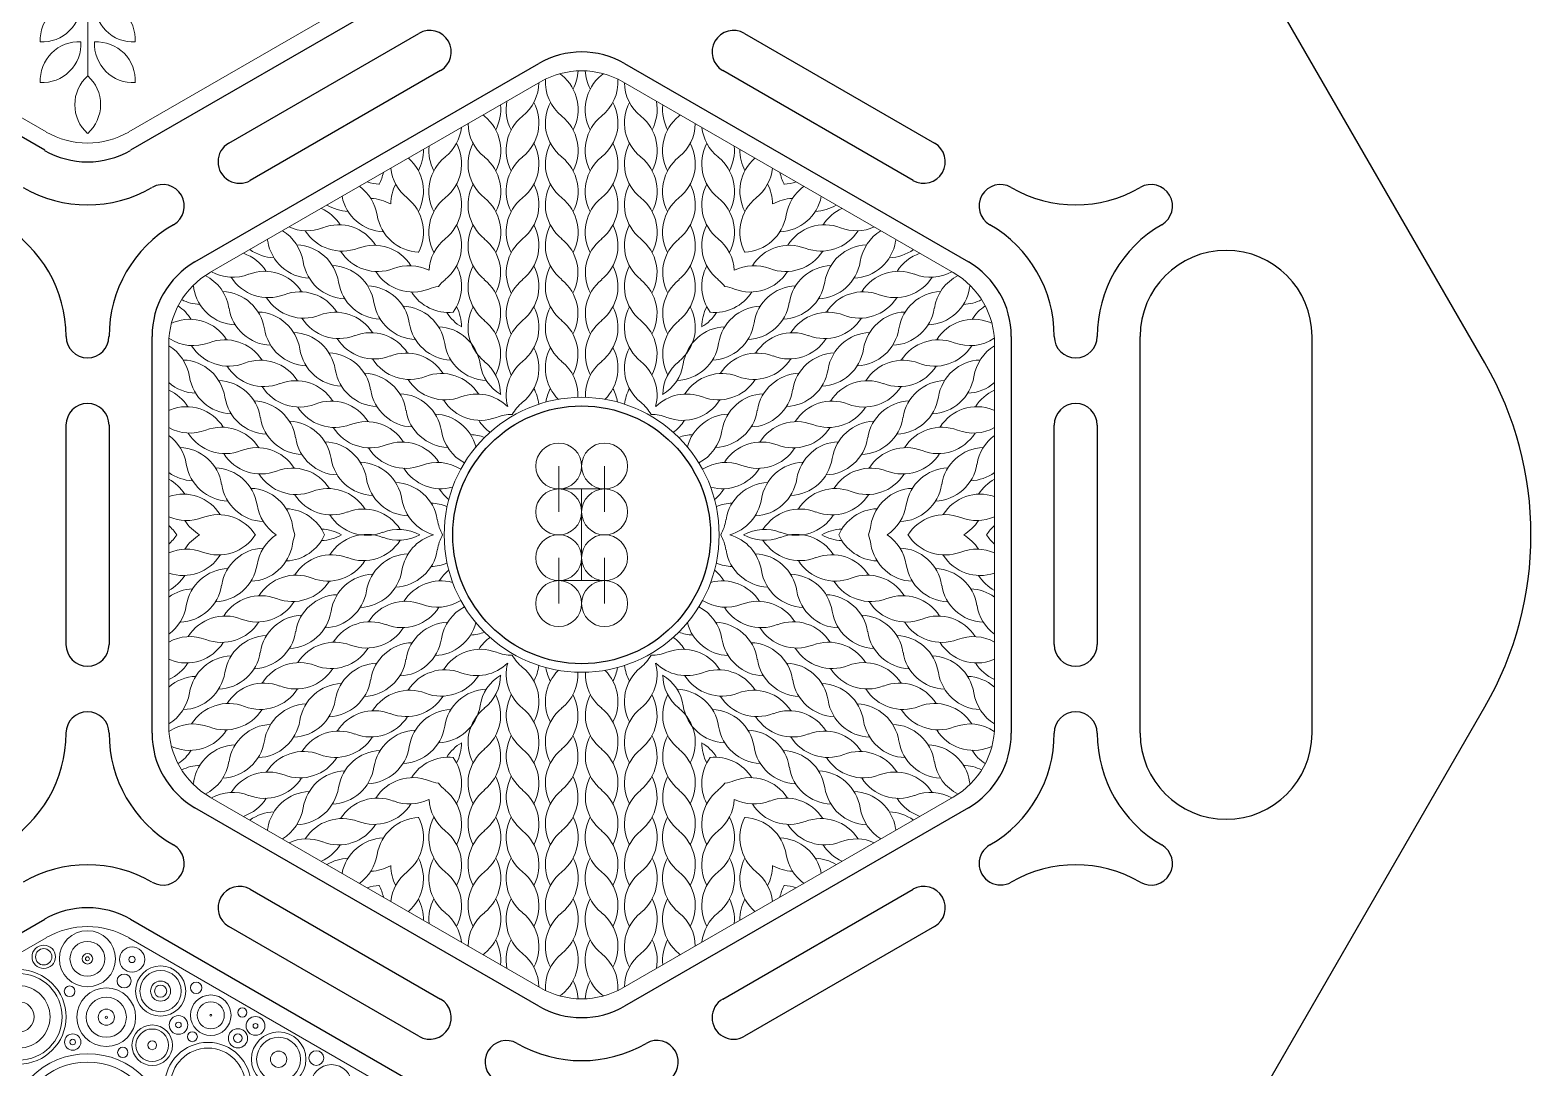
# Model space of a CAD drawing. Header units: millimetres. Extents: x -446 to 815, y -612 to 225.
# Drawn here: x 124.4 to 255.4, y -46.5 to 44.1 of the extents above; entities that cross this region are included whole.
import ezdxf

# ---------------------------------------------------------------- set-up
doc = ezdxf.new("R2010")
doc.units = ezdxf.units.MM
doc.layers.get('0').update_dxf_attribs({"color": 1, "true_color": 0xff0000})
doc.layers.add('Vector Engrave', color=5, linetype='Continuous', lineweight=0, true_color=0x0000ff)

msp = doc.modelspace()

# ---------------------------------------------------------------- linework, layer by layer
for p, q in [((251.34, 15), (138.66, 210.17)), ((125.63, 33.56), (95.63, 50.88)), ((163.12, 50.88), (133.12, 33.56)), ((141.7, 34.18), (158.3, 43.76)), ((186.7, 43.76), (203.3, 34.18)), ((138.75, 23.82), (168.75, 41.14)), ((176.25, 41.14), (206.25, 23.82)), ((160.18, 40.52), (143.57, 30.93)), ((201.43, 30.93), (184.82, 40.52)), ((135, -17.32), (135, 17.32)), ((210, 17.32), (210, -17.32)), ((221.25, -17.32), (221.25, 17.32)), ((236.25, -17.32), (236.25, 17.32)), ((127.5, -9.58), (127.5, 9.58)), ((131.25, 9.58), (131.25, -9.58)), ((213.75, -9.58), (213.75, 9.58)), ((217.5, 9.58), (217.5, -9.58)), ((138.66, -210.17), (251.34, -15)), ((168.75, -41.14), (138.75, -23.82)), ((206.25, -23.82), (176.25, -41.14)), ((143.57, -30.93), (160.18, -40.52)), ((184.82, -40.52), (201.43, -30.93)), ((125.63, -33.56), (95.63, -50.88)), ((163.12, -50.88), (133.12, -33.56)), ((158.3, -43.76), (141.7, -34.18)), ((203.3, -34.18), (186.7, -43.76))]:
    msp.add_line(p, q)
msp.add_circle((172.5, 0), 11.25)
for centre, radius, start, end in [((159.24, 42.14), 1.88, 300, 120), ((185.76, 42.14), 1.88, 60, 240), ((172.5, 34.64), 7.5, 60, 120), ((142.64, 32.56), 1.88, 120, 300), ((202.36, 32.56), 1.88, 240, 60), ((129.37, 40.05), 7.5, 240, 300), ((129.37, 40.05), 11.25, 240, 300), ((135.94, 28.69), 1.88, 300, 120), ((209.06, 28.69), 1.88, 60, 240), ((215.62, 40.05), 11.25, 240, 300), ((222.19, 28.69), 1.88, 300, 120), ((116.25, 17.32), 11.25, 0, 60), ((142.5, 17.32), 11.25, 120, 180), ((202.5, 17.32), 11.25, 0, 60), ((228.75, 17.32), 11.25, 120, 180), ((142.5, 17.32), 7.5, 120, 180), ((202.5, 17.32), 7.5, 0, 60), ((228.75, 17.32), 7.5, 0, 180), ((129.37, 17.32), 1.87, 180, 0), ((215.62, 17.32), 1.87, 180, 0), ((225.36, 0), 30, 330, 30), ((129.37, 9.58), 1.88, 0, 180), ((215.62, 9.58), 1.88, 0, 180), ((129.37, -9.58), 1.88, 180, 0), ((215.62, -9.58), 1.88, 180, 0), ((129.37, -17.32), 1.88, 0, 180), ((215.62, -17.32), 1.88, 0, 180), ((116.25, -17.32), 11.25, 300, 0), ((142.5, -17.32), 11.25, 180, 240), ((142.5, -17.32), 7.5, 180, 240), ((202.5, -17.32), 7.5, 300, 0), ((202.5, -17.32), 11.25, 300, 0), ((228.75, -17.32), 11.25, 180, 240), ((228.75, -17.32), 7.5, 180, 0), ((135.94, -28.69), 1.88, 240, 60), ((209.06, -28.69), 1.87, 120, 300), ((222.19, -28.69), 1.88, 240, 60), ((129.37, -40.05), 11.25, 60, 120), ((215.62, -40.05), 11.25, 60, 120), ((142.64, -32.56), 1.88, 60, 240), ((202.36, -32.56), 1.88, 300, 120), ((129.37, -40.05), 7.5, 60, 120), ((159.24, -42.14), 1.88, 240, 60), ((185.76, -42.14), 1.88, 120, 300), ((172.5, -34.64), 7.5, 240, 300), ((165.94, -46.01), 1.87, 60, 240), ((172.5, -34.64), 11.25, 240, 300), ((179.06, -46.01), 1.88, 300, 120)]:
    msp.add_arc(centre, radius, start, end)
at = {"layer": 'Vector Engrave'}
for p, q in [((129.39, 40.06), (129.38, 61.94)), ((96.94, 51.81), (125.77, 35.16)), ((132.98, 35.16), (161.81, 51.81)), ((168.9, 39.53), (140.06, 22.89)), ((204.94, 22.89), (176.1, 39.53)), ((136.46, 16.65), (136.46, -16.65)), ((208.54, -16.65), (208.54, 16.65)), ((170.5, 2), (170.5, 6)), ((174.5, 2), (174.5, 6)), ((170.5, 4), (174.5, 4)), ((172.5, -4), (172.5, 4)), ((170.5, -6), (170.5, -2)), ((174.5, -6), (174.5, -2)), ((170.5, -4), (174.5, -4)), ((140.06, -22.89), (168.9, -39.53)), ((176.1, -39.53), (204.94, -22.89)), ((96.94, -51.81), (125.77, -35.16)), ((132.98, -35.16), (161.81, -51.81))]:
    msp.add_line(p, q, dxfattribs=at)
for centre, radius in [((172.5, 0), 12), ((170.5, 6), 2), ((174.5, 6), 2), ((170.5, 2), 2), ((174.5, 2), 2), ((170.5, -2), 2), ((174.5, -2), 2), ((170.5, -6), 2), ((174.5, -6), 2), ((129.36, -37), 2.45), ((125.55, -36.83), 1.02), ((125.55, -36.83), 0.713), ((129.36, -37), 1.52), ((129.36, -37), 0.461), ((133.26, -37.06), 1.1), ((123.38, -42.07), 4.12), ((129.36, -37), 0.169), ((133.26, -37.06), 0.274), ((135.75, -39.82), 2.19), ((123.38, -42.07), 3.77), ((132.56, -38.94), 0.609), ((135.75, -39.82), 1.8), ((135.75, -39.82), 0.877), ((135.75, -39.82), 0.53), ((138.85, -39.53), 0.501), ((123.38, -42.07), 2.72), ((127.81, -39.84), 0.467), ((131.01, -42.1), 2.56), ((131.01, -42.1), 1.75), ((140.13, -41.93), 1.77), ((123.38, -42.07), 1.32), ((131.01, -42.1), 0.707), ((140.13, -41.93), 1.18), ((140.13, -41.93), 0.0766), ((142.88, -41.69), 0.403), ((131.01, -42.1), 0.103), ((135.02, -44.55), 1.77), ((135.02, -44.55), 1.42), ((137.31, -42.78), 0.814), ((137.31, -42.78), 0.247), ((142.5, -43.94), 0.839), ((144.03, -42.86), 0.822), ((144.03, -42.86), 0.209), ((128.08, -44.27), 0.714), ((128.08, -44.27), 0.241), ((135.02, -44.55), 0.384), ((139.88, -48.07), 3.77), ((138.52, -43.8), 0.436), ((142.5, -43.94), 0.375), ((146.05, -45.77), 2.38), ((146.05, -45.77), 1.92), ((129.37, -52.19), 6.9), ((132.45, -45.17), 0.453), ((139.88, -48.07), 3.27), ((146.05, -45.77), 0.709), ((149.34, -45.67), 0.645), ((129.37, -52.19), 6.18), ((150.66, -48.02), 1.78)]:
    msp.add_circle(centre, radius, dxfattribs=at)
for centre, radius, start, end in [((128.61, 43.21), 3.37, 86.7782, 183.1575), ((125.43, 46.39), 3.37, 266.7782, 3.1575), ((130.17, 43.21), 3.37, 356.7782, 93.1575), ((133.35, 46.39), 3.37, 176.7782, 273.1575), ((128.61, 39.66), 3.37, 86.7782, 183.1575), ((125.43, 42.84), 3.37, 266.7782, 3.1575), ((130.17, 39.65), 3.37, 356.7782, 93.1575), ((133.35, 42.83), 3.37, 176.7782, 273.1575), ((131.63, 37.54), 3.37, 131.7782, 228.1575), ((127.14, 37.55), 3.37, 311.7782, 48.1575), ((164.95, 39.52), 3.82, 308.7546, 359.0608), ((172.5, 33.29), 7.21, 60, 120), ((173.15, 39.52), 3.82, 176.3215, 231.2454), ((173.15, 43.09), 3.82, 228.1121, 231.2454), ((168.37, 37.13), 3.82, 332.1782, 51.2454), ((168.37, 40.7), 3.82, 332.1782, 356.9564), ((176.63, 40.7), 3.82, 183.0436, 207.8218), ((176.63, 37.13), 3.82, 128.7546, 207.8218), ((171.85, 43.09), 3.82, 308.7546, 311.8879), ((171.85, 39.52), 3.82, 308.7546, 3.6785), ((180.05, 39.52), 3.82, 180.9392, 231.2454), ((161.62, 37.13), 3.82, 332.1782, 5.9776), ((169.73, 37.13), 3.82, 169.1281, 207.8218), ((164.95, 35.96), 3.82, 308.7546, 27.8218), ((173.15, 35.96), 3.82, 152.1782, 231.2454), ((171.85, 35.96), 3.82, 308.7546, 27.8218), ((180.05, 35.96), 3.82, 152.1782, 231.2454), ((175.27, 37.13), 3.82, 332.1782, 10.8719), ((183.38, 37.13), 3.82, 174.0224, 207.8218), ((158.2, 35.96), 3.82, 308.7546, 353.9293), ((166.4, 35.96), 3.82, 181.0363, 231.2454), ((166.4, 39.52), 3.82, 228.8918, 231.2454), ((161.62, 33.56), 3.82, 332.1782, 51.2454), ((169.73, 33.56), 3.82, 128.7546, 207.8218), ((168.37, 33.56), 3.82, 332.1782, 51.2454), ((176.63, 33.56), 3.82, 128.7546, 207.8218), ((175.27, 33.56), 3.82, 332.1782, 51.2454), ((183.38, 33.56), 3.82, 128.7546, 207.8218), ((178.6, 39.52), 3.82, 308.7546, 311.1082), ((178.6, 35.96), 3.82, 308.7546, 358.9637), ((186.8, 35.96), 3.82, 186.0707, 231.2454), ((129.37, 41.4), 7.21, 240, 300), ((158.2, 32.39), 3.82, 308.7546, 27.8218), ((166.4, 32.39), 3.82, 152.1782, 231.2454), ((164.95, 32.39), 3.82, 308.7546, 27.8218), ((173.15, 32.39), 3.82, 152.1782, 231.2454), ((171.85, 32.39), 3.82, 308.7546, 27.8218), ((180.05, 32.39), 3.82, 152.1782, 231.2454), ((178.6, 32.39), 3.82, 308.7546, 27.8218), ((186.8, 32.39), 3.82, 152.1782, 231.2454), ((154.87, 29.99), 3.82, 332.1782, 49.0337), ((154.87, 33.56), 3.82, 332.1782, 1.1896), ((162.98, 33.56), 3.82, 174.5696, 207.8218), ((162.98, 29.99), 3.82, 128.7546, 207.8218), ((161.62, 29.99), 3.82, 332.1782, 51.2454), ((169.73, 29.99), 3.82, 128.7546, 207.8218), ((168.37, 29.99), 3.82, 332.1782, 51.2454), ((176.63, 29.99), 3.82, 128.7546, 207.8218), ((175.27, 29.99), 3.82, 332.1782, 51.2454), ((183.38, 29.99), 3.82, 128.7546, 207.8218), ((182.02, 29.99), 3.82, 332.1782, 51.2454), ((182.02, 33.56), 3.82, 332.1782, 5.4304), ((190.13, 33.56), 3.82, 178.8104, 207.8218), ((190.13, 29.99), 3.82, 130.9663, 207.8218), ((151.45, 32.39), 3.82, 332.1852, 348.4373), ((159.65, 32.39), 3.82, 185.8306, 231.2454), ((185.35, 32.39), 3.82, 308.7546, 354.1694), ((193.55, 32.39), 3.82, 191.5627, 207.8148), ((150.87, 27.32), 3.82, 8.7546, 54.1694), ((154.98, 34.43), 3.82, 251.5627, 267.8148), ((151.45, 28.82), 3.82, 27.5472, 27.8218), ((158.06, 32.64), 3.82, 212.1782, 212.4528), ((159.65, 28.82), 3.82, 152.1782, 179.194), ((158.2, 28.82), 3.82, 308.7546, 27.8218), ((166.4, 28.82), 3.82, 152.1782, 231.2454), ((164.95, 28.82), 3.82, 308.7546, 27.8218), ((173.15, 28.82), 3.82, 152.1782, 231.2454), ((171.85, 28.82), 3.82, 308.7546, 27.8218), ((180.05, 28.82), 3.82, 152.1782, 231.2454), ((178.6, 28.82), 3.82, 308.7546, 27.8218), ((186.8, 28.82), 3.82, 152.1782, 231.2454), ((185.35, 28.82), 3.82, 0.806, 27.8218), ((193.55, 28.82), 3.82, 152.1782, 152.4528), ((186.94, 32.64), 3.82, 327.5472, 327.8218), ((190.02, 34.43), 3.82, 272.1852, 288.4373), ((194.13, 27.32), 3.82, 125.8306, 171.2454), ((155.34, 30.27), 3.82, 190.9663, 267.8218), ((153.96, 25.54), 3.82, 60.806, 87.8218), ((154.87, 26.43), 3.82, 332.1782, 51.2454), ((162.98, 26.43), 3.82, 128.7546, 207.8218), ((161.62, 26.43), 3.82, 332.1782, 51.2454), ((169.73, 26.43), 3.82, 128.7546, 207.8218), ((168.37, 26.43), 3.82, 332.1782, 51.2454), ((176.63, 26.43), 3.82, 128.7546, 207.8218), ((175.27, 26.43), 3.82, 332.1782, 51.2454), ((183.38, 26.43), 3.82, 128.7546, 207.8218), ((182.02, 26.43), 3.82, 332.1782, 51.2454), ((190.13, 26.43), 3.82, 128.7546, 207.8218), ((191.04, 25.54), 3.82, 92.1782, 119.194), ((189.66, 30.27), 3.82, 272.1782, 349.0337), ((148.19, 25.02), 3.82, 32.1782, 65.4304), ((152.25, 32.05), 3.82, 238.8104, 267.8218), ((158.43, 28.49), 3.82, 188.7546, 267.8218), ((186.57, 28.49), 3.82, 272.1782, 351.2454), ((192.75, 32.05), 3.82, 272.1782, 301.1896), ((196.81, 25.02), 3.82, 114.5696, 147.8218), ((144.41, 23.26), 3.82, 8.7546, 58.9637), ((148.51, 30.36), 3.82, 246.0707, 291.2454), ((151.6, 28.58), 3.82, 212.1782, 291.2454), ((151.28, 23.24), 3.82, 32.1782, 111.2454), ((158.2, 25.26), 3.82, 308.7546, 27.8218), ((166.4, 25.26), 3.82, 152.1782, 231.2454), ((164.95, 25.26), 3.82, 308.7546, 27.8218), ((173.15, 25.26), 3.82, 152.1782, 231.2454), ((171.85, 25.26), 3.82, 308.7546, 27.8218), ((180.05, 25.26), 3.82, 152.1782, 231.2454), ((178.6, 25.26), 3.82, 308.7546, 27.8218), ((186.8, 25.26), 3.82, 152.1782, 231.2454), ((193.72, 23.24), 3.82, 68.7546, 147.8218), ((193.4, 28.58), 3.82, 248.7546, 327.8218), ((196.49, 30.36), 3.82, 248.7546, 293.9293), ((200.59, 23.26), 3.82, 121.0363, 171.2454), ((145.79, 27.99), 3.82, 234.0224, 267.8218), ((141.32, 25.04), 3.82, 8.7546, 11.1082), ((148.88, 26.21), 3.82, 188.7546, 267.8218), ((147.5, 21.48), 3.82, 8.7546, 87.8218), ((154.37, 21.45), 3.82, 32.1782, 111.2454), ((162.99, 22.86), 3.82, 128.7546, 176.5611), ((161.61, 22.86), 3.82, 332.1782, 51.2454), ((169.74, 22.86), 3.82, 128.7546, 207.8218), ((168.36, 22.86), 3.82, 332.1782, 51.2454), ((176.64, 22.86), 3.82, 128.7546, 207.8218), ((175.26, 22.86), 3.82, 332.1782, 51.2454), ((183.39, 22.86), 3.82, 128.7546, 207.8218), ((182.01, 22.86), 3.82, 3.4389, 51.2454), ((190.63, 21.45), 3.82, 68.7546, 147.8218), ((197.5, 21.48), 3.82, 92.1782, 171.2454), ((196.12, 26.21), 3.82, 272.1782, 351.2454), ((199.21, 27.99), 3.82, 272.1782, 305.9776), ((203.68, 25.04), 3.82, 168.8918, 171.2454), ((141.73, 20.96), 3.82, 32.1782, 70.8719), ((151.97, 24.42), 3.82, 188.7546, 267.8218), ((154.69, 26.8), 3.82, 212.1782, 291.2454), ((190.31, 26.8), 3.82, 248.7546, 327.8218), ((193.03, 24.42), 3.82, 272.1782, 351.2454), ((203.27, 20.96), 3.82, 109.1281, 147.8218), ((143.67, 16.65), 7.21, 120, 180), ((137.94, 19.2), 3.82, 8.7546, 63.6785), ((142.05, 26.3), 3.82, 240.9392, 291.2454), ((145.14, 24.52), 3.82, 212.1782, 291.2454), ((144.82, 19.18), 3.82, 32.1782, 111.2454), ((150.59, 19.69), 3.82, 8.7546, 87.8218), ((157.78, 25.01), 3.82, 212.1782, 291.2454), ((157.46, 19.67), 3.82, 63.4389, 111.2454), ((162.99, 19.29), 3.82, 128.7546, 141.5953), ((158.2, 21.69), 3.82, 323.7523, 27.8218), ((166.4, 21.69), 3.82, 152.1782, 231.2454), ((161.61, 19.29), 3.82, 332.1782, 51.2454), ((169.74, 19.29), 3.82, 128.7546, 207.8218), ((164.95, 21.69), 3.82, 308.7546, 27.8218), ((173.15, 21.69), 3.82, 152.1782, 231.2454), ((168.36, 19.29), 3.82, 332.1782, 51.2454), ((176.64, 19.29), 3.82, 128.7546, 207.8218), ((171.85, 21.69), 3.82, 308.7546, 27.8218), ((180.05, 21.69), 3.82, 152.1782, 231.2454), ((175.26, 19.29), 3.82, 332.1782, 51.2454), ((183.39, 19.29), 3.82, 128.7546, 207.8218), ((178.6, 21.69), 3.82, 308.7546, 27.8218), ((186.8, 21.69), 3.82, 152.1782, 216.2477), ((182.01, 19.29), 3.82, 38.4047, 51.2454), ((187.54, 19.67), 3.82, 68.7546, 116.5611), ((187.22, 25.01), 3.82, 248.7546, 327.8218), ((194.41, 19.69), 3.82, 92.1782, 171.2454), ((200.18, 19.18), 3.82, 68.7546, 147.8218), ((199.86, 24.52), 3.82, 248.7546, 327.8218), ((202.95, 26.3), 3.82, 248.7546, 299.0608), ((207.06, 19.2), 3.82, 116.3215, 171.2454), ((201.33, 16.65), 7.21, 0, 60), ((134.86, 20.98), 3.82, 8.7546, 11.8879), ((142.41, 22.14), 3.82, 188.7546, 267.8218), ((141.03, 17.41), 3.82, 8.7546, 87.8218), ((147.91, 17.39), 3.82, 32.1782, 111.2454), ((155.06, 22.64), 3.82, 188.7546, 267.8218), ((153.68, 17.91), 3.82, 8.7546, 87.8218), ((160.87, 23.23), 3.82, 212.1782, 276.2477), ((160.55, 17.89), 3.82, 98.4047, 111.2454), ((184.13, 23.23), 3.82, 263.7523, 327.8218), ((184.45, 17.89), 3.82, 68.7546, 81.5953), ((191.32, 17.91), 3.82, 92.1782, 171.2454), ((189.94, 22.64), 3.82, 272.1782, 351.2454), ((197.09, 17.39), 3.82, 68.7546, 147.8218), ((203.97, 17.41), 3.82, 92.1782, 171.2454), ((202.59, 22.14), 3.82, 272.1782, 351.2454), ((210.14, 20.98), 3.82, 168.1121, 171.2454), ((135.19, 16.77), 3.82, 32.1782, 56.9564), ((139.32, 23.93), 3.82, 243.0436, 267.8218), ((145.5, 20.36), 3.82, 188.7546, 267.8218), ((148.23, 22.73), 3.82, 212.1782, 291.2454), ((158.15, 20.86), 3.82, 188.7546, 267.8218), ((156.77, 16.13), 3.82, 8.7546, 87.8218), ((158.2, 18.12), 3.82, 0.3669, 27.8218), ((166.4, 18.12), 3.82, 152.1782, 231.2454), ((164.95, 18.12), 3.82, 308.7546, 27.8218), ((173.15, 18.12), 3.82, 152.1782, 231.2454), ((171.85, 18.12), 3.82, 308.7546, 27.8218), ((180.05, 18.12), 3.82, 152.1782, 231.2454), ((178.6, 18.12), 3.82, 308.7546, 27.8218), ((186.8, 18.12), 3.82, 152.1782, 179.6331), ((188.23, 16.13), 3.82, 92.1782, 171.2454), ((186.85, 20.86), 3.82, 272.1782, 351.2454), ((196.77, 22.73), 3.82, 248.7546, 327.8218), ((199.5, 20.36), 3.82, 272.1782, 351.2454), ((205.68, 23.93), 3.82, 272.1782, 296.9564), ((209.81, 16.77), 3.82, 123.0436, 147.8218), ((135.51, 22.11), 3.82, 288.1121, 291.2454), ((138.28, 14.99), 3.82, 32.1782, 111.2454), ((144.12, 15.63), 3.82, 8.7546, 87.8218), ((151.31, 20.95), 3.82, 212.1782, 291.2454), ((151, 15.61), 3.82, 32.1782, 111.2454), ((161.23, 19.07), 3.82, 188.7546, 267.8218), ((163.96, 21.44), 3.82, 212.1782, 239.6331), ((161.61, 15.73), 3.82, 332.1782, 51.2454), ((169.74, 15.73), 3.82, 128.7546, 207.8218), ((168.36, 15.73), 3.82, 332.1782, 51.2454), ((176.64, 15.73), 3.82, 128.7546, 207.8218), ((175.26, 15.73), 3.82, 332.1782, 51.2454), ((183.39, 15.73), 3.82, 128.7546, 207.8218), ((181.04, 21.44), 3.82, 300.3669, 327.8218), ((183.77, 19.07), 3.82, 272.1782, 351.2454), ((194, 15.61), 3.82, 68.7546, 147.8218), ((193.69, 20.95), 3.82, 248.7546, 327.8218), ((200.88, 15.63), 3.82, 92.1782, 171.2454), ((206.72, 14.99), 3.82, 68.7546, 147.8218), ((209.49, 22.11), 3.82, 248.7546, 251.8879), ((138.6, 20.33), 3.82, 236.3215, 291.2454), ((148.59, 18.58), 3.82, 188.7546, 267.8218), ((147.21, 13.85), 3.82, 8.7546, 87.8218), ((154.4, 19.17), 3.82, 212.1782, 291.2454), ((154.08, 13.82), 3.82, 32.1782, 111.2454), ((159.86, 14.34), 3.82, 8.7546, 87.8218), ((185.14, 14.34), 3.82, 92.1782, 171.2454), ((190.92, 13.82), 3.82, 68.7546, 147.8218), ((190.6, 19.17), 3.82, 248.7546, 327.8218), ((197.79, 13.85), 3.82, 92.1782, 171.2454), ((196.41, 18.58), 3.82, 272.1782, 351.2454), ((206.4, 20.33), 3.82, 248.7546, 303.6785), ((134.49, 13.22), 3.82, 8.7546, 59.0608), ((141.69, 18.54), 3.82, 212.1782, 291.2454), ((141.37, 13.2), 3.82, 32.1782, 111.2454), ((151.68, 16.79), 3.82, 188.7546, 267.8218), ((150.3, 12.06), 3.82, 8.7546, 87.8218), ((157.17, 12.04), 3.82, 32.1782, 111.2454), ((164.32, 17.29), 3.82, 188.7546, 267.8218), ((164.95, 14.55), 3.82, 308.7546, 27.8218), ((173.15, 14.55), 3.82, 152.1782, 225.5015), ((171.85, 14.55), 3.82, 314.4985, 27.8218), ((180.05, 14.55), 3.82, 152.1782, 231.2454), ((180.68, 17.29), 3.82, 272.1782, 351.2454), ((187.83, 12.04), 3.82, 68.7546, 147.8218), ((194.7, 12.06), 3.82, 92.1782, 171.2454), ((193.32, 16.79), 3.82, 272.1782, 351.2454), ((203.63, 13.2), 3.82, 68.7546, 147.8218), ((203.31, 18.54), 3.82, 248.7546, 327.8218), ((210.51, 13.22), 3.82, 120.9392, 171.2454), ((137.58, 11.44), 3.82, 8.7546, 87.8218), ((144.78, 16.76), 3.82, 212.1782, 291.2454), ((144.46, 11.42), 3.82, 32.1782, 111.2454), ((154.77, 15.01), 3.82, 188.7546, 267.8218), ((157.49, 17.38), 3.82, 212.1782, 291.2454), ((167.41, 15.51), 3.82, 188.7546, 238.8193), ((161.61, 12.16), 3.82, 1.1807, 51.2454), ((169.74, 12.16), 3.82, 128.7546, 194.6547), ((168.36, 12.16), 3.82, 357.5616, 51.2454), ((176.64, 12.16), 3.82, 128.7546, 182.4384), ((175.26, 12.16), 3.82, 345.3453, 51.2454), ((183.39, 12.16), 3.82, 128.7546, 178.8193), ((177.59, 15.51), 3.82, 301.1807, 351.2454), ((187.51, 17.38), 3.82, 248.7546, 327.8218), ((190.23, 15.01), 3.82, 272.1782, 351.2454), ((200.54, 11.42), 3.82, 68.7546, 147.8218), ((200.22, 16.76), 3.82, 248.7546, 327.8218), ((207.42, 11.44), 3.82, 92.1782, 171.2454), ((138.96, 16.17), 3.82, 229.1281, 267.8218), ((142.05, 14.38), 3.82, 188.7546, 267.8218), ((140.67, 9.66), 3.82, 8.7546, 87.8218), ((147.55, 9.63), 3.82, 32.1782, 111.2454), ((153.39, 10.28), 3.82, 8.7546, 87.8218), ((160.58, 15.6), 3.82, 212.1782, 291.2454), ((160.26, 10.26), 3.82, 32.1782, 111.2454), ((184.74, 10.26), 3.82, 68.7546, 147.8218), ((184.42, 15.6), 3.82, 248.7546, 327.8218), ((191.61, 10.28), 3.82, 92.1782, 171.2454), ((197.45, 9.63), 3.82, 68.7546, 147.8218), ((204.33, 9.66), 3.82, 92.1782, 171.2454), ((202.95, 14.38), 3.82, 272.1782, 351.2454), ((206.04, 16.17), 3.82, 272.1782, 310.8719), ((134.9, 9.14), 3.82, 32.1782, 65.9776), ((145.14, 12.6), 3.82, 188.7546, 267.8218), ((147.86, 14.97), 3.82, 212.1782, 291.2454), ((157.86, 13.23), 3.82, 188.7546, 267.8218), ((156.48, 8.5), 3.82, 8.7546, 87.8218), ((163.35, 8.47), 3.82, 45.3453, 111.2454), ((164.95, 10.99), 3.82, 6.2106, 27.8218), ((173.15, 10.99), 3.82, 152.1782, 170.9881), ((171.85, 10.99), 3.82, 9.0119, 27.8218), ((180.05, 10.99), 3.82, 152.1782, 173.7894), ((181.65, 8.47), 3.82, 68.7546, 134.6547), ((188.52, 8.5), 3.82, 92.1782, 171.2454), ((187.14, 13.23), 3.82, 272.1782, 351.2454), ((197.14, 14.97), 3.82, 248.7546, 327.8218), ((199.86, 12.6), 3.82, 272.1782, 351.2454), ((210.1, 9.14), 3.82, 114.0224, 147.8218), ((135.22, 14.48), 3.82, 288.8918, 291.2454), ((137.99, 7.36), 3.82, 32.1782, 111.2454), ((143.76, 7.87), 3.82, 8.7546, 87.8218), ((150.95, 13.19), 3.82, 212.1782, 291.2454), ((150.63, 7.85), 3.82, 32.1782, 111.2454), ((160.95, 11.45), 3.82, 188.7546, 267.8218), ((159.57, 6.72), 3.82, 14.4985, 87.8218), ((163.67, 13.81), 3.82, 212.1782, 291.2454), ((166.44, 6.69), 3.82, 90.1373, 111.2454), ((169.74, 8.59), 3.82, 128.7546, 149.8627), ((175.26, 8.59), 3.82, 30.1373, 51.2454), ((178.56, 6.69), 3.82, 68.7546, 89.8627), ((181.33, 13.81), 3.82, 248.7546, 327.8218), ((185.43, 6.72), 3.82, 92.1782, 165.5015), ((184.05, 11.45), 3.82, 272.1782, 351.2454), ((194.37, 7.85), 3.82, 68.7546, 147.8218), ((194.05, 13.19), 3.82, 248.7546, 327.8218), ((201.24, 7.87), 3.82, 92.1782, 171.2454), ((207.01, 7.36), 3.82, 68.7546, 147.8218), ((209.78, 14.48), 3.82, 248.7546, 251.1082), ((138.31, 12.7), 3.82, 241.0363, 291.2454), ((141.08, 5.57), 3.82, 32.1782, 111.2454), ((148.23, 10.82), 3.82, 188.7546, 267.8218), ((146.85, 6.09), 3.82, 8.7546, 87.8218), ((154.04, 11.41), 3.82, 212.1782, 291.2454), ((153.72, 6.06), 3.82, 32.1782, 111.2454), ((166.76, 12.03), 3.82, 212.1782, 233.7894), ((178.24, 12.03), 3.82, 306.2106, 327.8218), ((191.28, 6.06), 3.82, 68.7546, 147.8218), ((190.96, 11.41), 3.82, 248.7546, 327.8218), ((198.15, 6.09), 3.82, 92.1782, 171.2454), ((196.77, 10.82), 3.82, 272.1782, 351.2454), ((203.92, 5.57), 3.82, 68.7546, 147.8218), ((206.69, 12.7), 3.82, 248.7546, 298.9637), ((134.21, 5.59), 3.82, 8.7546, 53.9293), ((141.4, 10.91), 3.82, 212.1782, 291.2454), ((151.32, 9.04), 3.82, 188.7546, 267.8218), ((149.94, 4.31), 3.82, 8.7546, 87.8218), ((156.81, 4.28), 3.82, 32.1782, 111.2454), ((164.04, 9.66), 3.82, 188.7546, 242.4384), ((162.66, 4.93), 3.82, 69.0119, 87.8218), ((182.34, 4.93), 3.82, 92.1782, 110.9881), ((180.96, 9.66), 3.82, 297.5616, 351.2454), ((188.19, 4.28), 3.82, 68.7546, 147.8218), ((195.06, 4.31), 3.82, 92.1782, 171.2454), ((193.68, 9.04), 3.82, 272.1782, 351.2454), ((203.6, 10.91), 3.82, 248.7546, 327.8218), ((210.79, 5.59), 3.82, 126.0707, 171.2454), ((137.3, 3.81), 3.82, 8.7546, 87.8218), ((144.49, 9.13), 3.82, 212.1782, 291.2454), ((144.17, 3.79), 3.82, 32.1782, 111.2454), ((154.41, 7.25), 3.82, 188.7546, 267.8218), ((157.13, 9.62), 3.82, 212.1782, 291.2454), ((187.87, 9.62), 3.82, 248.7546, 327.8218), ((190.59, 7.25), 3.82, 272.1782, 351.2454), ((200.83, 3.79), 3.82, 68.7546, 147.8218), ((200.51, 9.13), 3.82, 248.7546, 327.8218), ((207.7, 3.81), 3.82, 92.1782, 171.2454), ((138.68, 8.54), 3.82, 234.5696, 267.8218), ((141.77, 6.76), 3.82, 188.7546, 267.8218), ((140.39, 2.03), 3.82, 8.7546, 87.8218), ((147.58, 7.34), 3.82, 212.1782, 291.2454), ((147.26, 2), 3.82, 32.1782, 111.2454), ((153.03, 2.52), 3.82, 8.7546, 87.8218), ((160.22, 7.84), 3.82, 212.1782, 285.5015), ((159.9, 2.5), 3.82, 57.5616, 111.2454), ((185.1, 2.5), 3.82, 68.7546, 122.4384), ((184.78, 7.84), 3.82, 254.4985, 327.8218), ((191.97, 2.52), 3.82, 92.1782, 171.2454), ((197.74, 2), 3.82, 68.7546, 147.8218), ((197.42, 7.34), 3.82, 248.7546, 327.8218), ((204.61, 2.03), 3.82, 92.1782, 171.2454), ((203.23, 6.76), 3.82, 272.1782, 351.2454), ((206.32, 8.54), 3.82, 272.1782, 305.4304), ((134.62, 1.51), 3.82, 32.1782, 61.1896), ((144.86, 4.97), 3.82, 188.7546, 267.8218), ((143.48, 0.24), 3.82, 8.7546, 87.8218), ((150.35, 0.22), 3.82, 32.1782, 111.2454), ((157.5, 5.47), 3.82, 188.7546, 267.8218), ((156.12, 0.74), 3.82, 8.7546, 87.8218), ((163.31, 6.05), 3.82, 212.1782, 230.9881), ((181.69, 6.05), 3.82, 309.0119, 327.8218), ((188.88, 0.74), 3.82, 92.1782, 171.2454), ((187.5, 5.47), 3.82, 272.1782, 351.2454), ((194.65, 0.22), 3.82, 68.7546, 147.8218), ((201.52, 0.24), 3.82, 92.1782, 171.2454), ((200.14, 4.97), 3.82, 272.1782, 351.2454), ((210.38, 1.51), 3.82, 118.8104, 147.8218), ((137.71, -0.27), 3.82, 32.1782, 109.0337), ((150.67, 5.56), 3.82, 212.1782, 291.2454), ((160.59, 3.69), 3.82, 188.7546, 254.6547), ((159.21, -1.04), 3.82, 66.2106, 87.8218), ((185.79, -1.04), 3.82, 92.1782, 113.7894), ((184.41, 3.69), 3.82, 285.3453, 351.2454), ((194.33, 5.56), 3.82, 248.7546, 327.8218), ((207.29, -0.27), 3.82, 70.9663, 147.8218), ((138.03, 5.07), 3.82, 245.8306, 291.2454), ((140.8, -2.06), 3.82, 32.1782, 111.2454), ((147.95, 3.19), 3.82, 188.7546, 236.5611), ((146.57, -1.54), 3.82, 23.7523, 87.8218), ((153.76, 3.78), 3.82, 212.1782, 291.2454), ((153.44, -1.57), 3.82, 32.1782, 111.2454), ((163.68, 1.9), 3.82, 188.7546, 209.8627), ((181.32, 1.9), 3.82, 330.1373, 351.2454), ((191.56, -1.57), 3.82, 68.7546, 147.8218), ((191.24, 3.78), 3.82, 248.7546, 327.8218), ((198.43, -1.54), 3.82, 92.1782, 156.2477), ((197.05, 3.19), 3.82, 303.4389, 351.2454), ((204.2, -2.06), 3.82, 68.7546, 147.8218), ((206.97, 5.07), 3.82, 248.7546, 294.1694), ((133.92, -2.04), 3.82, 32.1852, 48.4373), ((133.92, 2.04), 3.82, 311.5627, 327.8148), ((137.01, -3.82), 3.82, 87.5472, 87.8218), ((137.01, 3.82), 3.82, 272.1782, 272.4528), ((141.11, 3.28), 3.82, 212.1782, 239.194), ((141.11, -3.28), 3.82, 120.806, 147.8218), ((140.8, 2.06), 3.82, 248.7546, 327.8218), ((147.95, -3.19), 3.82, 123.4389, 171.2454), ((146.57, 1.54), 3.82, 272.1782, 336.2477), ((151.03, 1.41), 3.82, 188.7546, 201.5953), ((151.03, -1.41), 3.82, 158.4047, 171.2454), ((149.66, -3.32), 3.82, 60.3669, 87.8218), ((149.66, 3.32), 3.82, 272.1782, 299.6331), ((153.76, -3.78), 3.82, 68.7546, 147.8218), ((156.53, -3.35), 3.82, 61.1807, 111.2454), ((156.53, 3.35), 3.82, 248.7546, 298.8193), ((160.59, -3.69), 3.82, 105.3453, 171.2454), ((163.68, -1.9), 3.82, 150.1373, 171.2454), ((188.47, -3.35), 3.82, 68.7546, 118.8193), ((191.24, -3.78), 3.82, 32.1782, 111.2454), ((195.34, -3.32), 3.82, 92.1782, 119.6331), ((193.97, 1.41), 3.82, 338.4047, 351.2454), ((204.2, 2.06), 3.82, 212.1782, 291.2454), ((203.89, 3.28), 3.82, 300.806, 327.8218), ((207.99, -3.82), 3.82, 92.1782, 92.4528), ((211.08, -2.04), 3.82, 131.5627, 147.8148), ((211.08, 2.04), 3.82, 212.1852, 228.4373), ((138.03, -5.07), 3.82, 68.7546, 114.1694), ((144.86, -4.97), 3.82, 92.1782, 171.2454), ((143.48, -0.24), 3.82, 272.1782, 351.2454), ((153.44, 1.57), 3.82, 248.7546, 327.8218), ((181.32, -1.9), 3.82, 8.7546, 29.8627), ((184.41, -3.69), 3.82, 8.7546, 74.6547), ((188.47, 3.35), 3.82, 241.1807, 291.2454), ((191.56, 1.57), 3.82, 212.1782, 291.2454), ((195.34, 3.32), 3.82, 240.3669, 267.8218), ((198.43, 1.54), 3.82, 203.7523, 267.8218), ((193.97, -1.41), 3.82, 8.7546, 21.5953), ((201.52, -0.24), 3.82, 188.7546, 267.8218), ((197.05, -3.19), 3.82, 8.7546, 56.5611), ((200.14, -4.97), 3.82, 8.7546, 87.8218), ((206.97, -5.07), 3.82, 65.8306, 111.2454), ((203.89, -3.28), 3.82, 32.1782, 59.194), ((207.99, 3.82), 3.82, 267.5472, 267.8218), ((137.71, 0.27), 3.82, 250.9663, 327.8218), ((140.39, -2.03), 3.82, 272.1782, 351.2454), ((150.67, -5.56), 3.82, 68.7546, 147.8218), ((150.35, -0.22), 3.82, 248.7546, 327.8218), ((157.5, -5.47), 3.82, 92.1782, 171.2454), ((156.12, -0.74), 3.82, 272.1782, 351.2454), ((159.21, 1.04), 3.82, 272.1782, 293.7894), ((185.79, 1.04), 3.82, 246.2106, 267.8218), ((188.88, -0.74), 3.82, 188.7546, 267.8218), ((187.5, -5.47), 3.82, 8.7546, 87.8218), ((194.65, -0.22), 3.82, 212.1782, 291.2454), ((194.33, -5.56), 3.82, 32.1782, 111.2454), ((204.61, -2.03), 3.82, 188.7546, 267.8218), ((207.29, 0.27), 3.82, 212.1782, 289.0337), ((134.62, -1.51), 3.82, 298.8104, 327.8218), ((141.77, -6.76), 3.82, 92.1782, 171.2454), ((147.58, -7.34), 3.82, 68.7546, 147.8218), ((154.41, -7.25), 3.82, 92.1782, 171.2454), ((153.03, -2.52), 3.82, 272.1782, 351.2454), ((163.31, -6.05), 3.82, 129.0119, 147.8218), ((181.69, -6.05), 3.82, 32.1782, 50.9881), ((191.97, -2.52), 3.82, 188.7546, 267.8218), ((190.59, -7.25), 3.82, 8.7546, 87.8218), ((197.42, -7.34), 3.82, 32.1782, 111.2454), ((203.23, -6.76), 3.82, 8.7546, 87.8218), ((210.38, -1.51), 3.82, 212.1782, 241.1896), ((138.68, -8.54), 3.82, 92.1782, 125.4304), ((137.3, -3.81), 3.82, 272.1782, 351.2454), ((147.26, -2), 3.82, 248.7546, 327.8218), ((151.32, -9.04), 3.82, 92.1782, 171.2454), ((149.94, -4.31), 3.82, 272.1782, 351.2454), ((160.22, -7.84), 3.82, 74.4985, 147.8218), ((184.78, -7.84), 3.82, 32.1782, 105.5015), ((195.06, -4.31), 3.82, 188.7546, 267.8218), ((193.68, -9.04), 3.82, 8.7546, 87.8218), ((197.74, -2), 3.82, 212.1782, 291.2454), ((207.7, -3.81), 3.82, 188.7546, 267.8218), ((206.32, -8.54), 3.82, 54.5696, 87.8218), ((134.21, -5.59), 3.82, 306.0707, 351.2454), ((144.49, -9.13), 3.82, 68.7546, 147.8218), ((144.17, -3.79), 3.82, 248.7546, 327.8218), ((157.13, -9.62), 3.82, 68.7546, 147.8218), ((156.81, -4.28), 3.82, 248.7546, 327.8218), ((159.9, -2.5), 3.82, 248.7546, 302.4384), ((164.04, -9.66), 3.82, 117.5616, 171.2454), ((180.96, -9.66), 3.82, 8.7546, 62.4384), ((185.1, -2.5), 3.82, 237.5616, 291.2454), ((188.19, -4.28), 3.82, 212.1782, 291.2454), ((187.87, -9.62), 3.82, 32.1782, 111.2454), ((200.83, -3.79), 3.82, 212.1782, 291.2454), ((200.51, -9.13), 3.82, 32.1782, 111.2454), ((210.79, -5.59), 3.82, 188.7546, 233.9293), ((141.4, -10.91), 3.82, 68.7546, 147.8218), ((141.08, -5.57), 3.82, 248.7546, 327.8218), ((148.23, -10.82), 3.82, 92.1782, 171.2454), ((146.85, -6.09), 3.82, 272.1782, 351.2454), ((154.04, -11.41), 3.82, 68.7546, 147.8218), ((160.95, -11.45), 3.82, 92.1782, 171.2454), ((159.57, -6.72), 3.82, 272.1782, 345.5015), ((185.43, -6.72), 3.82, 194.4985, 267.8218), ((184.05, -11.45), 3.82, 8.7546, 87.8218), ((190.96, -11.41), 3.82, 32.1782, 111.2454), ((198.15, -6.09), 3.82, 188.7546, 267.8218), ((196.77, -10.82), 3.82, 8.7546, 87.8218), ((203.92, -5.57), 3.82, 212.1782, 291.2454), ((203.6, -10.91), 3.82, 32.1782, 111.2454), ((138.31, -12.7), 3.82, 68.7546, 118.9637), ((145.14, -12.6), 3.82, 92.1782, 171.2454), ((143.76, -7.87), 3.82, 272.1782, 351.2454), ((153.72, -6.06), 3.82, 248.7546, 327.8218), ((156.48, -8.5), 3.82, 272.1782, 351.2454), ((162.66, -4.93), 3.82, 272.1782, 290.9881), ((166.76, -12.03), 3.82, 126.2106, 147.8218), ((178.24, -12.03), 3.82, 32.1782, 53.7894), ((182.34, -4.93), 3.82, 249.0119, 267.8218), ((188.52, -8.5), 3.82, 188.7546, 267.8218), ((191.28, -6.06), 3.82, 212.1782, 291.2454), ((201.24, -7.87), 3.82, 188.7546, 267.8218), ((199.86, -12.6), 3.82, 8.7546, 87.8218), ((206.69, -12.7), 3.82, 61.0363, 111.2454), ((137.99, -7.36), 3.82, 248.7546, 327.8218), ((140.67, -9.66), 3.82, 272.1782, 351.2454), ((150.95, -13.19), 3.82, 68.7546, 147.8218), ((150.63, -7.85), 3.82, 248.7546, 327.8218), ((157.86, -13.23), 3.82, 92.1782, 171.2454), ((163.67, -13.81), 3.82, 68.7546, 147.8218), ((166.44, -6.69), 3.82, 248.7546, 269.8627), ((178.56, -6.69), 3.82, 270.1373, 291.2454), ((181.33, -13.81), 3.82, 32.1782, 111.2454), ((187.14, -13.23), 3.82, 8.7546, 87.8218), ((194.37, -7.85), 3.82, 212.1782, 291.2454), ((194.05, -13.19), 3.82, 32.1782, 111.2454), ((204.33, -9.66), 3.82, 188.7546, 267.8218), ((207.01, -7.36), 3.82, 212.1782, 291.2454), ((135.22, -14.48), 3.82, 68.7546, 71.1082), ((134.9, -9.14), 3.82, 294.0224, 327.8218), ((142.05, -14.38), 3.82, 92.1782, 171.2454), ((147.86, -14.97), 3.82, 68.7546, 147.8218), ((147.55, -9.63), 3.82, 248.7546, 327.8218), ((154.77, -15.01), 3.82, 92.1782, 171.2454), ((153.39, -10.28), 3.82, 272.1782, 351.2454), ((160.58, -15.6), 3.82, 68.7546, 147.8218), ((163.35, -8.47), 3.82, 248.7546, 314.6547), ((169.74, -12.16), 3.82, 165.3453, 231.2454), ((169.74, -8.59), 3.82, 210.1373, 231.2454), ((164.95, -14.55), 3.82, 332.1782, 51.2454), ((164.95, -10.99), 3.82, 332.1782, 353.7894), ((173.15, -10.99), 3.82, 189.0119, 207.8218), ((171.85, -10.99), 3.82, 332.1782, 350.9881), ((180.05, -14.55), 3.82, 128.7546, 207.8218), ((180.05, -10.99), 3.82, 186.2106, 207.8218), ((175.26, -8.59), 3.82, 308.7546, 329.8627), ((175.26, -12.16), 3.82, 308.7546, 14.6547), ((181.65, -8.47), 3.82, 225.3453, 291.2454), ((184.42, -15.6), 3.82, 32.1782, 111.2454), ((191.61, -10.28), 3.82, 188.7546, 267.8218), ((190.23, -15.01), 3.82, 8.7546, 87.8218), ((197.45, -9.63), 3.82, 212.1782, 291.2454), ((197.14, -14.97), 3.82, 32.1782, 111.2454), ((202.95, -14.38), 3.82, 8.7546, 87.8218), ((210.1, -9.14), 3.82, 212.1782, 245.9776), ((209.78, -14.48), 3.82, 108.8918, 111.2454), ((138.96, -16.17), 3.82, 92.1782, 130.8719), ((137.58, -11.44), 3.82, 272.1782, 351.2454), ((144.78, -16.76), 3.82, 68.7546, 147.8218), ((151.68, -16.79), 3.82, 92.1782, 171.2454), ((150.3, -12.06), 3.82, 272.1782, 351.2454), ((160.26, -10.26), 3.82, 248.7546, 327.8218), ((167.41, -15.51), 3.82, 121.1807, 171.2454), ((161.61, -12.16), 3.82, 308.7546, 358.8193), ((173.15, -14.55), 3.82, 134.4985, 207.8218), ((168.36, -12.16), 3.82, 308.7546, 2.4384), ((176.64, -12.16), 3.82, 177.5616, 231.2454), ((171.85, -14.55), 3.82, 332.1782, 45.5015), ((183.39, -12.16), 3.82, 181.1807, 231.2454), ((177.59, -15.51), 3.82, 8.7546, 58.8193), ((184.74, -10.26), 3.82, 212.1782, 291.2454), ((194.7, -12.06), 3.82, 188.7546, 267.8218), ((193.32, -16.79), 3.82, 8.7546, 87.8218), ((200.22, -16.76), 3.82, 32.1782, 111.2454), ((207.42, -11.44), 3.82, 188.7546, 267.8218), ((206.04, -16.17), 3.82, 49.1281, 87.8218), ((134.49, -13.22), 3.82, 300.9392, 351.2454), ((144.46, -11.42), 3.82, 248.7546, 327.8218), ((157.49, -17.38), 3.82, 68.7546, 147.8218), ((157.17, -12.04), 3.82, 248.7546, 327.8218), ((164.32, -17.29), 3.82, 92.1782, 171.2454), ((161.61, -15.73), 3.82, 308.7546, 27.8218), ((169.74, -15.73), 3.82, 152.1782, 231.2454), ((168.36, -15.73), 3.82, 308.7546, 27.8218), ((176.64, -15.73), 3.82, 152.1782, 231.2454), ((175.26, -15.73), 3.82, 308.7546, 27.8218), ((183.39, -15.73), 3.82, 152.1782, 231.2454), ((180.68, -17.29), 3.82, 8.7546, 87.8218), ((187.83, -12.04), 3.82, 212.1782, 291.2454), ((187.51, -17.38), 3.82, 32.1782, 111.2454), ((200.54, -11.42), 3.82, 212.1782, 291.2454), ((210.51, -13.22), 3.82, 188.7546, 239.0608), ((141.69, -18.54), 3.82, 68.7546, 147.8218), ((141.37, -13.2), 3.82, 248.7546, 327.8218), ((148.59, -18.58), 3.82, 92.1782, 171.2454), ((147.21, -13.85), 3.82, 272.1782, 351.2454), ((154.4, -19.17), 3.82, 68.7546, 147.8218), ((161.23, -19.07), 3.82, 92.1782, 171.2454), ((159.86, -14.34), 3.82, 272.1782, 351.2454), ((166.4, -18.12), 3.82, 128.7546, 207.8218), ((164.95, -18.12), 3.82, 332.1782, 51.2454), ((173.15, -18.12), 3.82, 128.7546, 207.8218), ((171.85, -18.12), 3.82, 332.1782, 51.2454), ((180.05, -18.12), 3.82, 128.7546, 207.8218), ((178.6, -18.12), 3.82, 332.1782, 51.2454), ((185.14, -14.34), 3.82, 188.7546, 267.8218), ((183.77, -19.07), 3.82, 8.7546, 87.8218), ((190.6, -19.17), 3.82, 32.1782, 111.2454), ((197.79, -13.85), 3.82, 188.7546, 267.8218), ((196.41, -18.58), 3.82, 8.7546, 87.8218), ((203.63, -13.2), 3.82, 212.1782, 291.2454), ((203.31, -18.54), 3.82, 32.1782, 111.2454), ((143.67, -16.65), 7.21, 180, 240), ((138.6, -20.33), 3.82, 68.7546, 123.6785), ((138.28, -14.99), 3.82, 248.7546, 327.8218), ((145.5, -20.36), 3.82, 92.1782, 171.2454), ((144.12, -15.63), 3.82, 272.1782, 351.2454), ((154.08, -13.82), 3.82, 248.7546, 327.8218), ((156.77, -16.13), 3.82, 272.1782, 351.2454), ((188.23, -16.13), 3.82, 188.7546, 267.8218), ((190.92, -13.82), 3.82, 212.1782, 291.2454), ((200.88, -15.63), 3.82, 188.7546, 267.8218), ((199.5, -20.36), 3.82, 8.7546, 87.8218), ((206.72, -14.99), 3.82, 212.1782, 291.2454), ((201.33, -16.65), 7.21, 300, 0), ((206.4, -20.33), 3.82, 56.3215, 111.2454), ((142.41, -22.14), 3.82, 92.1782, 171.2454), ((141.03, -17.41), 3.82, 272.1782, 351.2454), ((151.31, -20.95), 3.82, 68.7546, 147.8218), ((151, -15.61), 3.82, 248.7546, 327.8218), ((158.15, -20.86), 3.82, 92.1782, 171.2454), ((163.96, -21.44), 3.82, 120.3669, 147.8218), ((158.2, -18.12), 3.82, 332.1782, 359.6331), ((161.61, -19.29), 3.82, 308.7546, 27.8218), ((169.74, -19.29), 3.82, 152.1782, 231.2454), ((168.36, -19.29), 3.82, 308.7546, 27.8218), ((176.64, -19.29), 3.82, 152.1782, 231.2454), ((175.26, -19.29), 3.82, 308.7546, 27.8218), ((183.39, -19.29), 3.82, 152.1782, 231.2454), ((186.8, -18.12), 3.82, 180.3669, 207.8218), ((181.04, -21.44), 3.82, 32.1782, 59.6331), ((186.85, -20.86), 3.82, 8.7546, 87.8218), ((194, -15.61), 3.82, 212.1782, 291.2454), ((193.69, -20.95), 3.82, 32.1782, 111.2454), ((203.97, -17.41), 3.82, 188.7546, 267.8218), ((202.59, -22.14), 3.82, 8.7546, 87.8218), ((135.51, -22.11), 3.82, 68.7546, 71.8879), ((135.19, -16.77), 3.82, 303.0436, 327.8218), ((148.23, -22.73), 3.82, 68.7546, 147.8218), ((147.91, -17.39), 3.82, 248.7546, 327.8218), ((155.06, -22.64), 3.82, 92.1782, 171.2454), ((153.68, -17.91), 3.82, 272.1782, 351.2454), ((160.87, -23.23), 3.82, 83.7523, 147.8218), ((158.2, -21.69), 3.82, 332.1782, 36.2477), ((166.4, -21.69), 3.82, 128.7546, 207.8218), ((164.95, -21.69), 3.82, 332.1782, 51.2454), ((173.15, -21.69), 3.82, 128.7546, 207.8218), ((171.85, -21.69), 3.82, 332.1782, 51.2454), ((180.05, -21.69), 3.82, 128.7546, 207.8218), ((178.6, -21.69), 3.82, 332.1782, 51.2454), ((186.8, -21.69), 3.82, 143.7523, 207.8218), ((184.13, -23.23), 3.82, 32.1782, 96.2477), ((191.32, -17.91), 3.82, 188.7546, 267.8218), ((189.94, -22.64), 3.82, 8.7546, 87.8218), ((197.09, -17.39), 3.82, 212.1782, 291.2454), ((196.77, -22.73), 3.82, 32.1782, 111.2454), ((209.81, -16.77), 3.82, 212.1782, 236.9564), ((209.49, -22.11), 3.82, 108.1121, 111.2454), ((139.32, -23.93), 3.82, 92.1782, 116.9564), ((137.94, -19.2), 3.82, 296.3215, 351.2454), ((145.14, -24.52), 3.82, 68.7546, 147.8218), ((151.97, -24.42), 3.82, 92.1782, 171.2454), ((150.59, -19.69), 3.82, 272.1782, 351.2454), ((194.41, -19.69), 3.82, 188.7546, 267.8218), ((193.03, -24.42), 3.82, 8.7546, 87.8218), ((199.86, -24.52), 3.82, 32.1782, 111.2454), ((207.06, -19.2), 3.82, 188.7546, 243.6785), ((205.68, -23.93), 3.82, 63.0436, 87.8218), ((134.86, -20.98), 3.82, 348.1121, 351.2454), ((144.82, -19.18), 3.82, 248.7546, 327.8218), ((147.5, -21.48), 3.82, 272.1782, 351.2454), ((157.78, -25.01), 3.82, 68.7546, 147.8218), ((160.55, -17.89), 3.82, 248.7546, 261.5953), ((162.99, -19.29), 3.82, 218.4047, 231.2454), ((161.61, -22.86), 3.82, 308.7546, 27.8218), ((169.74, -22.86), 3.82, 152.1782, 231.2454), ((168.36, -22.86), 3.82, 308.7546, 27.8218), ((176.64, -22.86), 3.82, 152.1782, 231.2454), ((175.26, -22.86), 3.82, 308.7546, 27.8218), ((183.39, -22.86), 3.82, 152.1782, 231.2454), ((182.01, -19.29), 3.82, 308.7546, 321.5953), ((184.45, -17.89), 3.82, 278.4047, 291.2454), ((187.22, -25.01), 3.82, 32.1782, 111.2454), ((197.5, -21.48), 3.82, 188.7546, 267.8218), ((200.18, -19.18), 3.82, 212.1782, 291.2454), ((210.14, -20.98), 3.82, 188.7546, 191.8879), ((142.05, -26.3), 3.82, 68.7546, 119.0608), ((141.73, -20.96), 3.82, 289.1281, 327.8218), ((148.88, -26.21), 3.82, 92.1782, 171.2454), ((154.69, -26.8), 3.82, 68.7546, 147.8218), ((154.37, -21.45), 3.82, 248.7546, 327.8218), ((157.46, -19.67), 3.82, 248.7546, 296.5611), ((162.99, -22.86), 3.82, 183.4389, 231.2454), ((158.2, -25.26), 3.82, 332.1782, 51.2454), ((166.4, -25.26), 3.82, 128.7546, 207.8218), ((164.95, -25.26), 3.82, 332.1782, 51.2454), ((173.15, -25.26), 3.82, 128.7546, 207.8218), ((171.85, -25.26), 3.82, 332.1782, 51.2454), ((180.05, -25.26), 3.82, 128.7546, 207.8218), ((178.6, -25.26), 3.82, 332.1782, 51.2454), ((186.8, -25.26), 3.82, 128.7546, 207.8218), ((182.01, -22.86), 3.82, 308.7546, 356.5611), ((187.54, -19.67), 3.82, 243.4389, 291.2454), ((190.63, -21.45), 3.82, 212.1782, 291.2454), ((190.31, -26.8), 3.82, 32.1782, 111.2454), ((196.12, -26.21), 3.82, 8.7546, 87.8218), ((203.27, -20.96), 3.82, 212.1782, 250.8719), ((202.95, -26.3), 3.82, 60.9392, 111.2454), ((145.79, -27.99), 3.82, 92.1782, 125.9776), ((144.41, -23.26), 3.82, 301.0363, 351.2454), ((151.6, -28.58), 3.82, 68.7546, 147.8218), ((158.43, -28.49), 3.82, 92.1782, 171.2454), ((154.87, -26.43), 3.82, 308.7546, 27.8218), ((162.98, -26.43), 3.82, 152.1782, 231.2454), ((161.62, -26.43), 3.82, 308.7546, 27.8218), ((169.73, -26.43), 3.82, 152.1782, 231.2454), ((168.37, -26.43), 3.82, 308.7546, 27.8218), ((176.63, -26.43), 3.82, 152.1782, 231.2454), ((175.27, -26.43), 3.82, 308.7546, 27.8218), ((183.38, -26.43), 3.82, 152.1782, 231.2454), ((182.02, -26.43), 3.82, 308.7546, 27.8218), ((190.13, -26.43), 3.82, 152.1782, 231.2454), ((186.57, -28.49), 3.82, 8.7546, 87.8218), ((193.4, -28.58), 3.82, 32.1782, 111.2454), ((200.59, -23.26), 3.82, 188.7546, 238.9637), ((199.21, -27.99), 3.82, 54.0224, 87.8218), ((141.32, -25.04), 3.82, 348.8918, 351.2454), ((151.28, -23.24), 3.82, 248.7546, 327.8218), ((158.2, -28.82), 3.82, 332.1782, 51.2454), ((166.4, -28.82), 3.82, 128.7546, 207.8218), ((164.95, -28.82), 3.82, 332.1782, 51.2454), ((173.15, -28.82), 3.82, 128.7546, 207.8218), ((171.85, -28.82), 3.82, 332.1782, 51.2454), ((180.05, -28.82), 3.82, 128.7546, 207.8218), ((178.6, -28.82), 3.82, 332.1782, 51.2454), ((186.8, -28.82), 3.82, 128.7546, 207.8218), ((193.72, -23.24), 3.82, 212.1782, 291.2454), ((203.68, -25.04), 3.82, 188.7546, 191.1082), ((148.51, -30.36), 3.82, 68.7546, 113.9293), ((148.19, -25.02), 3.82, 294.5696, 327.8218), ((155.34, -30.27), 3.82, 92.1782, 169.0337), ((189.66, -30.27), 3.82, 10.9663, 87.8218), ((196.81, -25.02), 3.82, 212.1782, 245.4304), ((196.49, -30.36), 3.82, 66.0707, 111.2454), ((152.25, -32.05), 3.82, 92.1782, 121.1896), ((150.87, -27.32), 3.82, 305.8306, 351.2454), ((154.87, -29.99), 3.82, 310.9663, 27.8218), ((162.98, -29.99), 3.82, 152.1782, 231.2454), ((161.62, -29.99), 3.82, 308.7546, 27.8218), ((169.73, -29.99), 3.82, 152.1782, 231.2454), ((168.37, -29.99), 3.82, 308.7546, 27.8218), ((176.63, -29.99), 3.82, 152.1782, 231.2454), ((175.27, -29.99), 3.82, 308.7546, 27.8218), ((183.38, -29.99), 3.82, 152.1782, 231.2454), ((182.02, -29.99), 3.82, 308.7546, 27.8218), ((190.13, -29.99), 3.82, 152.1782, 229.0337), ((194.13, -27.32), 3.82, 188.7546, 234.1694), ((192.75, -32.05), 3.82, 58.8104, 87.8218), ((153.96, -25.54), 3.82, 272.1782, 299.194), ((159.65, -28.82), 3.82, 180.806, 207.8218), ((159.65, -32.39), 3.82, 128.7546, 174.1694), ((158.2, -32.39), 3.82, 332.1782, 51.2454), ((166.4, -32.39), 3.82, 128.7546, 207.8218), ((164.95, -32.39), 3.82, 332.1782, 51.2454), ((173.15, -32.39), 3.82, 128.7546, 207.8218), ((171.85, -32.39), 3.82, 332.1782, 51.2454), ((180.05, -32.39), 3.82, 128.7546, 207.8218), ((178.6, -32.39), 3.82, 332.1782, 51.2454), ((186.8, -32.39), 3.82, 128.7546, 207.8218), ((185.35, -32.39), 3.82, 5.8306, 51.2454), ((185.35, -28.82), 3.82, 332.1782, 359.194), ((191.04, -25.54), 3.82, 240.806, 267.8218), ((154.98, -34.43), 3.82, 92.1852, 108.4373), ((158.06, -32.64), 3.82, 147.5472, 147.8218), ((151.45, -28.82), 3.82, 332.1782, 332.4528), ((151.45, -32.39), 3.82, 11.5627, 27.8148), ((193.55, -32.39), 3.82, 152.1852, 168.4373), ((193.55, -28.82), 3.82, 207.5472, 207.8218), ((186.94, -32.64), 3.82, 32.1782, 32.4528), ((190.02, -34.43), 3.82, 71.5627, 87.8148), ((154.87, -33.56), 3.82, 358.8104, 27.8218), ((162.98, -33.56), 3.82, 152.1782, 185.4304), ((161.62, -33.56), 3.82, 308.7546, 27.8218), ((169.73, -33.56), 3.82, 152.1782, 231.2454), ((168.37, -33.56), 3.82, 308.7546, 27.8218), ((176.63, -33.56), 3.82, 152.1782, 231.2454), ((175.27, -33.56), 3.82, 308.7546, 27.8218), ((183.38, -33.56), 3.82, 152.1782, 231.2454), ((182.02, -33.56), 3.82, 354.5696, 27.8218), ((190.13, -33.56), 3.82, 152.1782, 181.1896), ((158.2, -35.96), 3.82, 6.0707, 51.2454), ((166.4, -35.96), 3.82, 128.7546, 178.9637), ((164.95, -35.96), 3.82, 332.1782, 51.2454), ((173.15, -35.96), 3.82, 128.7546, 207.8218), ((171.85, -35.96), 3.82, 332.1782, 51.2454), ((180.05, -35.96), 3.82, 128.7546, 207.8218), ((178.6, -35.96), 3.82, 1.0363, 51.2454), ((186.8, -35.96), 3.82, 128.7546, 173.9293), ((129.37, -41.4), 7.21, 60, 120), ((161.62, -37.13), 3.82, 354.0224, 27.8218), ((169.73, -37.13), 3.82, 152.1782, 190.8719), ((168.37, -37.13), 3.82, 308.7546, 27.8218), ((176.63, -37.13), 3.82, 152.1782, 231.2454), ((175.27, -37.13), 3.82, 349.1281, 27.8218), ((183.38, -37.13), 3.82, 152.1782, 185.9776), ((166.4, -39.52), 3.82, 128.7546, 131.1082), ((164.95, -39.52), 3.82, 0.9392, 51.2454), ((173.15, -39.52), 3.82, 128.7546, 183.6785), ((171.85, -39.52), 3.82, 356.3215, 51.2454), ((180.05, -39.52), 3.82, 128.7546, 179.0608), ((178.6, -39.52), 3.82, 48.8918, 51.2454), ((168.37, -40.7), 3.82, 3.0436, 27.8218), ((176.63, -40.7), 3.82, 152.1782, 176.9564), ((172.5, -33.29), 7.21, 240, 300), ((173.15, -43.09), 3.82, 128.7546, 131.8879), ((171.85, -43.09), 3.82, 48.1121, 51.2454)]:
    msp.add_arc(centre, radius, start, end, dxfattribs=at)

doc.saveas('drawing.dxf')
